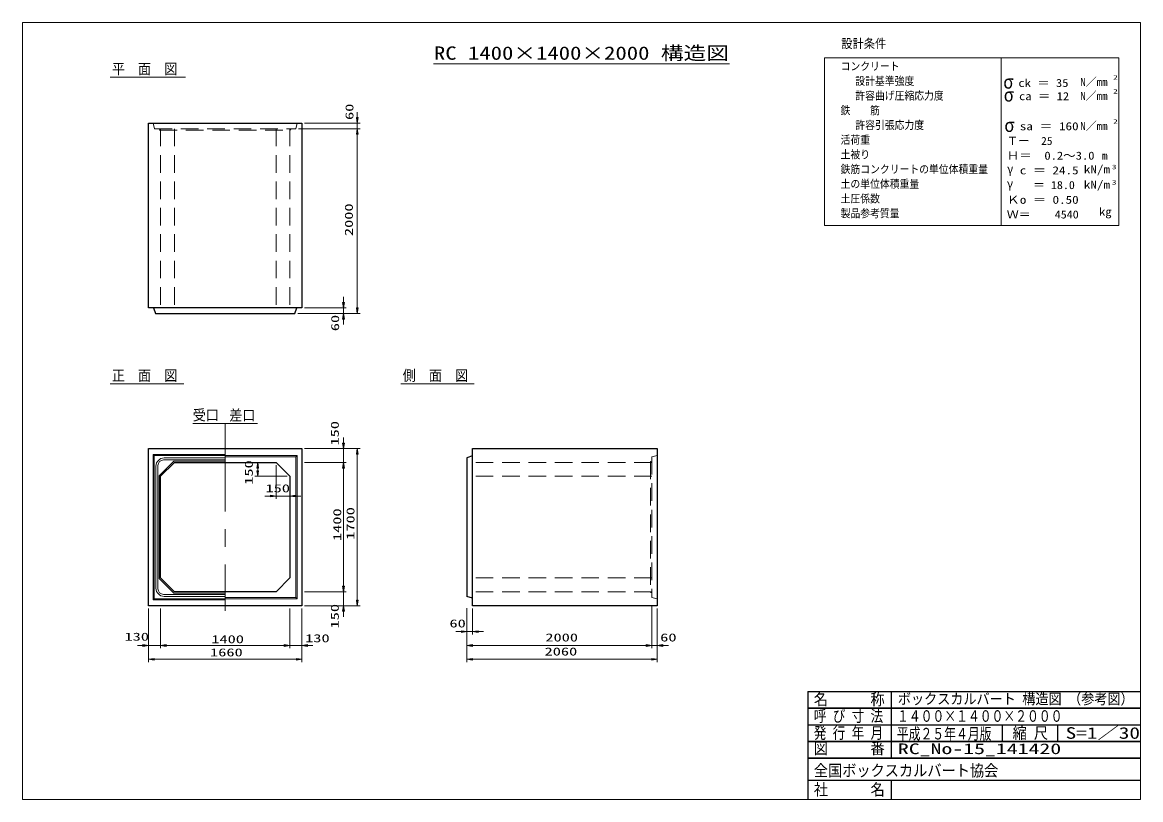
# Model space of a CAD drawing. Units: millimetres on the paper. Extents: x 8 to 412, y 8 to 289.
import ezdxf
from ezdxf.enums import TextEntityAlignment as Align

# ---------------------------------------------------------------- set-up
doc = ezdxf.new("R2010")
doc.units = ezdxf.units.MM
for name, pattern in [('USER1', [9.525, 6.35, -3.175]), ('USER2', [50.8, 31.75, -6.35, 6.35, -6.35]), ('USER3', [1083.763332, 361.244444, -0.01, 361.244444, -0.01, 361.244444, -0.01])]:
    doc.linetypes.add(name, pattern=pattern)
for name, color, linetype, lineweight in [('0_4', 3, 'Continuous', 25), ('BOX', 40, 'Continuous', 13), ('SUNPO', 1, 'USER3', 13), ('TEXT', 2, 'Continuous', 13)]:
    doc.layers.add(name, color=color, linetype=linetype, lineweight=lineweight)
doc.styles.add('ＭＳ ゴシック', font='')
doc.styles.get('ＭＳ ゴシック').set_extended_font_data('MS Gothic')

msp = doc.modelspace()

# ---------------------------------------------------------------- hatches: boundary and pattern name
at = {"layer": 'SUNPO'}
for points in [[(128.814, 254.324), (129.481, 254.324), (129.147, 252.324)], [(128.814, 248.324), (129.481, 248.324), (129.147, 250.324)], [(128.814, 248.324), (129.481, 248.324), (129.147, 250.324)], [(123.814, 187.657), (124.481, 187.657), (124.147, 185.657)], [(128.814, 185.657), (129.481, 185.657), (129.147, 183.657)], [(123.814, 181.657), (124.481, 181.657), (124.147, 183.657)], [(123.814, 136.938), (124.481, 136.938), (124.147, 134.938)], [(128.814, 132.938), (129.481, 132.938), (129.147, 134.938)], [(92.883, 127.938), (93.55, 127.938), (93.216, 129.938)], [(123.814, 127.938), (124.481, 127.938), (124.147, 129.938)], [(123.814, 127.938), (124.481, 127.938), (124.147, 129.938)], [(92.883, 126.938), (93.55, 126.938), (93.216, 124.938)], [(97.814, 118.151), (97.814, 117.485), (99.814, 117.818)], [(106.814, 118.151), (106.814, 117.485), (104.814, 117.818)], [(123.814, 85.272), (124.481, 85.272), (124.147, 83.272)], [(123.814, 85.272), (124.481, 85.272), (124.147, 83.272)], [(123.814, 76.272), (124.481, 76.272), (124.147, 78.272)], [(128.814, 80.272), (129.481, 80.272), (129.147, 78.272)], [(166.681, 69.272), (166.681, 68.605), (168.681, 68.938)], [(172.681, 69.272), (172.681, 68.605), (170.681, 68.938)], [(51.814, 64.272), (51.814, 63.605), (53.814, 63.938)], [(60.147, 64.272), (60.147, 63.605), (58.147, 63.938)], [(60.147, 64.272), (60.147, 63.605), (58.147, 63.938)], [(102.814, 64.272), (102.814, 63.605), (104.814, 63.938)], [(102.814, 64.272), (102.814, 63.605), (104.814, 63.938)], [(111.147, 64.272), (111.147, 63.605), (109.147, 63.938)], [(170.681, 64.272), (170.681, 63.605), (168.681, 63.938)], [(233.347, 64.272), (233.347, 63.605), (235.347, 63.938)], [(233.347, 64.272), (233.347, 63.605), (235.347, 63.938)], [(239.347, 64.272), (239.347, 63.605), (237.347, 63.938)], [(55.814, 59.272), (55.814, 58.605), (53.814, 58.938)], [(107.147, 59.272), (107.147, 58.605), (109.147, 58.938)], [(170.681, 59.272), (170.681, 58.605), (168.681, 58.938)], [(235.347, 59.272), (235.347, 58.605), (237.347, 58.938)]]:
    msp.add_hatch(color=256, dxfattribs=at).paths.add_polyline_path(points)

# ---------------------------------------------------------------- linework, layer by layer
at = {"layer": '0_4', "color": 6, "lineweight": 13}
for p, q in [((411.667, 288.667), (8.333, 288.667)), ((8.333, 288.667), (8.333, 8.333)), ((411.667, 8.333), (411.667, 288.667)), ((297.686, 275.922), (361.347, 275.922)), ((297.686, 215.439), (297.686, 275.922)), ((361.347, 215.439), (361.347, 275.922)), ((361.347, 275.922), (361.347, 215.439)), ((361.347, 275.922), (403.787, 275.922)), ((403.787, 275.922), (403.787, 215.439)), ((361.347, 215.439), (297.686, 215.439)), ((403.787, 215.439), (361.347, 215.439)), ((8.333, 8.333), (411.667, 8.333))]:
    msp.add_line(p, q, dxfattribs=at)
at = {"layer": '0_4'}
for p, q in [((291.667, 47.333), (411.667, 47.333)), ((291.667, 47.333), (291.667, 8.333)), ((321.667, 47.333), (321.667, 23.333)), ((291.667, 41.333), (411.667, 41.333)), ((411.667, 41.333), (291.667, 41.333)), ((291.667, 35.333), (411.667, 35.333)), ((361.667, 35.333), (361.667, 29.333)), ((381.667, 35.333), (381.667, 29.333)), ((291.667, 29.333), (411.667, 29.333)), ((411.667, 29.333), (291.667, 29.333)), ((291.667, 23.333), (411.667, 23.333)), ((411.667, 23.333), (291.667, 23.333)), ((291.667, 15.333), (411.667, 15.333)), ((321.667, 15.333), (321.667, 8.333))]:
    msp.add_line(p, q, dxfattribs=at)
at = {"layer": 'BOX', "color": 6, "lineweight": 25}
for p, q in [((53.814, 185.657), (53.814, 252.324)), ((53.814, 252.324), (109.147, 252.324)), ((109.147, 252.324), (109.147, 185.657)), ((109.147, 185.657), (53.814, 185.657)), ((55.647, 185.657), (56.314, 183.657)), ((106.647, 183.657), (107.314, 185.657)), ((56.314, 183.657), (106.647, 183.657)), ((53.814, 78.272), (53.814, 134.938)), ((53.814, 134.938), (109.147, 134.938)), ((109.147, 134.938), (109.147, 78.272)), ((170.681, 78.272), (170.681, 134.938)), ((170.681, 134.938), (237.347, 134.938)), ((237.347, 134.938), (237.347, 78.272)), ((58.147, 124.938), (63.147, 129.938)), ((63.147, 129.938), (99.814, 129.938)), ((99.814, 129.938), (104.814, 124.938)), ((170.681, 132.272), (168.681, 131.605)), ((168.681, 131.605), (168.681, 81.605)), ((58.147, 88.272), (58.147, 124.938)), ((104.814, 124.938), (104.814, 88.272)), ((63.147, 83.272), (58.147, 88.272)), ((104.814, 88.272), (99.814, 83.272)), ((99.814, 83.272), (63.147, 83.272)), ((170.681, 80.938), (168.681, 81.605)), ((109.147, 78.272), (53.814, 78.272)), ((237.347, 78.272), (170.681, 78.272))]:
    msp.add_line(p, q, dxfattribs=at)
at = {"layer": 'BOX', "color": 2, "linetype": 'USER1'}
for p, q in [((55.481, 252.324), (55.981, 250.324)), ((55.981, 250.324), (106.981, 250.324)), ((57.625, 250.324), (57.801, 249.824)), ((58.147, 250.324), (58.147, 183.657)), ((63.147, 250.324), (63.147, 183.657)), ((99.814, 250.324), (99.814, 183.657)), ((104.814, 250.324), (104.814, 183.657)), ((105.048, 249.824), (105.263, 250.324)), ((107.481, 252.324), (106.981, 250.324)), ((57.801, 249.824), (105.048, 249.824)), ((235.347, 129.938), (168.681, 129.938)), ((235.347, 130.456), (234.847, 130.258)), ((234.847, 130.258), (234.847, 83.045)), ((237.347, 132.438), (235.347, 131.938)), ((235.347, 131.938), (235.347, 81.272)), ((235.347, 124.938), (168.681, 124.938)), ((235.347, 88.272), (168.681, 88.272)), ((235.347, 83.272), (168.681, 83.272)), ((234.847, 83.045), (235.347, 82.868)), ((237.347, 80.772), (235.347, 81.272))]:
    msp.add_line(p, q, dxfattribs=at)
at = {"layer": 'BOX', "color": 2}
msp.add_line((69.814, 143.974), (93.147, 143.974), dxfattribs=at)
at = {"layer": 'BOX', "color": 2, "linetype": 'USER2'}
msp.add_line((81.481, 143.974), (81.481, 76.464), dxfattribs=at)
at = {"layer": 'BOX'}
for p, q in [((55.481, 132.772), (55.814, 132.438)), ((55.481, 80.438), (55.481, 132.772)), ((55.481, 132.772), (81.481, 132.772)), ((81.481, 132.438), (55.814, 132.438)), ((55.814, 132.438), (55.814, 80.772)), ((62.94, 130.438), (57.647, 125.145)), ((59.281, 130.838), (81.481, 130.838)), ((59.481, 131.572), (81.481, 131.572)), ((81.481, 130.438), (62.94, 130.438)), ((81.481, 132.438), (107.481, 132.438)), ((106.981, 131.938), (81.481, 131.938)), ((106.981, 131.938), (107.481, 132.438)), ((106.981, 81.272), (106.981, 131.938)), ((107.481, 132.438), (107.481, 80.772)), ((56.514, 84.605), (56.514, 128.605)), ((57.247, 84.405), (57.247, 128.805)), ((57.647, 125.145), (57.647, 88.064)), ((57.647, 88.064), (62.94, 82.772)), ((55.481, 80.438), (55.814, 80.772)), ((55.814, 80.772), (81.481, 80.772)), ((81.481, 82.372), (59.281, 82.372)), ((81.481, 81.638), (59.481, 81.638)), ((62.94, 82.772), (81.481, 82.772)), ((81.481, 81.272), (106.981, 81.272)), ((107.481, 80.772), (81.481, 80.772)), ((106.981, 81.272), (107.481, 80.772)), ((81.481, 80.438), (55.481, 80.438))]:
    msp.add_line(p, q, dxfattribs=at)
for centre, radius, start, end in [((59.481, 128.605), 2.967, 90, 180), ((59.281, 128.805), 2.033, 90, 180), ((59.481, 84.605), 2.967, 180, 270), ((59.281, 84.405), 2.033, 180, 270)]:
    msp.add_arc(centre, radius, start, end, dxfattribs=at)
at = {"layer": 'SUNPO'}
for p, q in [((129.147, 254.324), (129.147, 256.324)), ((107.981, 250.324), (130.147, 250.324)), ((107.981, 250.324), (130.147, 250.324)), ((110.147, 252.324), (130.147, 252.324)), ((129.147, 250.324), (129.147, 252.324)), ((129.147, 248.324), (129.147, 185.657)), ((129.147, 248.324), (129.147, 246.324)), ((124.147, 187.657), (124.147, 189.657)), ((110.147, 185.657), (125.147, 185.657)), ((124.147, 185.657), (124.147, 183.657)), ((107.647, 183.657), (130.147, 183.657)), ((107.647, 183.657), (125.147, 183.657)), ((124.147, 181.657), (124.147, 179.657)), ((110.147, 134.938), (130.147, 134.938)), ((129.147, 80.272), (129.147, 132.938)), ((53.814, 77.272), (53.814, 57.938)), ((109.147, 77.272), (109.147, 57.938)), ((110.147, 78.272), (130.147, 78.272)), ((168.681, 77.438), (168.681, 62.938)), ((168.681, 77.438), (168.681, 57.938)), ((168.681, 77.438), (168.681, 67.938)), ((170.681, 77.272), (170.681, 67.938)), ((235.347, 77.938), (235.347, 62.938)), ((235.347, 77.938), (235.347, 62.938)), ((237.347, 77.272), (237.347, 57.938)), ((237.347, 77.272), (237.347, 62.938)), ((166.681, 68.938), (164.681, 68.938)), ((168.681, 68.938), (170.681, 68.938)), ((172.681, 68.938), (174.681, 68.938)), ((170.681, 63.938), (233.347, 63.938)), ((233.347, 63.938), (231.347, 63.938)), ((235.347, 63.938), (237.347, 63.938)), ((239.347, 63.938), (241.347, 63.938)), ((55.814, 58.938), (107.147, 58.938)), ((170.681, 58.938), (235.347, 58.938))]:
    msp.add_line(p, q, dxfattribs=at)
at = {"layer": 'SUNPO', "linetype": 'Continuous'}
for p, q in [((124.147, 136.938), (124.147, 138.938)), ((110.147, 134.938), (125.147, 134.938)), ((124.147, 134.938), (124.147, 129.938)), ((98.814, 129.938), (92.216, 129.938)), ((110.147, 129.938), (125.147, 129.938)), ((110.147, 129.938), (125.147, 129.938)), ((93.216, 126.938), (93.216, 127.938)), ((99.814, 128.938), (99.814, 116.818)), ((124.147, 127.938), (124.147, 85.272)), ((124.147, 127.938), (124.147, 125.938)), ((103.814, 124.938), (92.216, 124.938)), ((104.814, 123.938), (104.814, 116.818)), ((97.814, 117.818), (95.814, 117.818)), ((99.814, 117.818), (104.814, 117.818)), ((106.814, 117.818), (108.814, 117.818)), ((124.147, 85.272), (124.147, 87.272)), ((110.147, 83.272), (125.147, 83.272)), ((110.147, 83.272), (125.147, 83.272)), ((124.147, 83.272), (124.147, 78.272)), ((53.814, 77.272), (53.814, 62.938)), ((58.147, 77.272), (58.147, 62.938)), ((58.147, 77.272), (58.147, 62.938)), ((104.814, 77.272), (104.814, 62.938)), ((104.814, 77.272), (104.814, 62.938)), ((109.147, 77.272), (109.147, 62.938)), ((110.147, 78.272), (125.147, 78.272)), ((124.147, 76.272), (124.147, 74.272)), ((51.814, 63.938), (49.814, 63.938)), ((58.147, 63.938), (53.814, 63.938)), ((60.147, 63.938), (62.147, 63.938)), ((102.814, 63.938), (60.147, 63.938)), ((102.814, 63.938), (100.814, 63.938)), ((109.147, 63.938), (104.814, 63.938)), ((111.147, 63.938), (113.147, 63.938))]:
    msp.add_line(p, q, dxfattribs=at)
at = {"layer": 'SUNPO'}
for points in [[(128.814, 254.324), (129.481, 254.324), (129.147, 252.324)], [(128.814, 248.324), (129.481, 248.324), (129.147, 250.324)], [(128.814, 248.324), (129.481, 248.324), (129.147, 250.324)], [(123.814, 187.657), (124.481, 187.657), (124.147, 185.657)], [(128.814, 185.657), (129.481, 185.657), (129.147, 183.657)], [(123.814, 181.657), (124.481, 181.657), (124.147, 183.657)], [(128.814, 132.938), (129.481, 132.938), (129.147, 134.938)], [(128.814, 80.272), (129.481, 80.272), (129.147, 78.272)], [(166.681, 69.272), (166.681, 68.605), (168.681, 68.938)], [(172.681, 69.272), (172.681, 68.605), (170.681, 68.938)], [(170.681, 64.272), (170.681, 63.605), (168.681, 63.938)], [(233.347, 64.272), (233.347, 63.605), (235.347, 63.938)], [(233.347, 64.272), (233.347, 63.605), (235.347, 63.938)], [(239.347, 64.272), (239.347, 63.605), (237.347, 63.938)], [(55.814, 59.272), (55.814, 58.605), (53.814, 58.938)], [(107.147, 59.272), (107.147, 58.605), (109.147, 58.938)], [(170.681, 59.272), (170.681, 58.605), (168.681, 58.938)], [(235.347, 59.272), (235.347, 58.605), (237.347, 58.938)]]:
    msp.add_lwpolyline(points, close=True, dxfattribs=at)
at = {"layer": 'SUNPO', "linetype": 'Continuous'}
for points in [[(123.814, 136.938), (124.481, 136.938), (124.147, 134.938)], [(92.883, 127.938), (93.55, 127.938), (93.216, 129.938)], [(123.814, 127.938), (124.481, 127.938), (124.147, 129.938)], [(123.814, 127.938), (124.481, 127.938), (124.147, 129.938)], [(92.883, 126.938), (93.55, 126.938), (93.216, 124.938)], [(97.814, 118.151), (97.814, 117.485), (99.814, 117.818)], [(106.814, 118.151), (106.814, 117.485), (104.814, 117.818)], [(123.814, 85.272), (124.481, 85.272), (124.147, 83.272)], [(123.814, 85.272), (124.481, 85.272), (124.147, 83.272)], [(123.814, 76.272), (124.481, 76.272), (124.147, 78.272)], [(51.814, 64.272), (51.814, 63.605), (53.814, 63.938)], [(60.147, 64.272), (60.147, 63.605), (58.147, 63.938)], [(60.147, 64.272), (60.147, 63.605), (58.147, 63.938)], [(102.814, 64.272), (102.814, 63.605), (104.814, 63.938)], [(102.814, 64.272), (102.814, 63.605), (104.814, 63.938)], [(111.147, 64.272), (111.147, 63.605), (109.147, 63.938)]]:
    msp.add_lwpolyline(points, close=True, dxfattribs=at)
at = {"layer": 'TEXT', "color": 3}
for p, q in [((156.667, 273.667), (263.333, 273.667)), ((39.973, 268.913), (67.205, 268.913)), ((39.973, 158.355), (66.59, 158.355)), ((144.872, 158.355), (171.334, 158.355))]:
    msp.add_line(p, q, dxfattribs=at)

# ---------------------------------------------------------------- texts
at = {"layer": 'SUNPO', "color": 2, "style": 'ＭＳ ゴシック', "width": 1.5}
for s, p in [('60', (128.601, 253.465)), ('2000', (128.394, 211.591)), ('60', (123.437, 177.288)), ('150', (123.32, 136.05)), ('150', (92.297, 121.892)), ('1400', (124.202, 101.605)), ('1700', (128.986, 102.058)), ('150', (123.32, 70.074))]:
    msp.add_text(s, height=2.886, rotation=90, dxfattribs=at).set_placement(p, align=Align.BOTTOM_LEFT)
for s, p in [('150', (96.02, 118.312)), ('60', (162.375, 69.571)), ('130', (45.164, 64.794)), ('1400', (76.481, 63.883)), ('130', (110.327, 64.228)), ('2000', (196.964, 64.506)), ('60', (238.394, 64.506)), ('1660', (76.034, 59.131)), ('2060', (196.683, 59.441))]:
    msp.add_text(s, height=2.886, dxfattribs=at).set_placement(p, align=Align.BOTTOM_LEFT)
at = {"layer": 'TEXT', "style": 'ＭＳ ゴシック'}
for s, height, width, p in [('設計条件', 3.299, 0.9, (303.718, 278.381)), ('コンクリート', 2.886, 0.9, (303.455, 270.526)), ('平\u3000面\u3000図', 3.848, 0.9, (40.598, 268.798)), ('設計基準強度', 2.886, 0.9, (308.761, 265.221)), ('σ', 4.948, 0.9, (362.124, 263.285)), ('  ck ＝ 35', 2.886, 1.15, (363.051, 264.507)), ('2', 1.649, 1.5, (401.745, 267.504)), ('許容曲げ圧縮応力度', 2.886, 0.9, (308.761, 259.916)), ('σ', 4.948, 0.9, (362.277, 258.615)), ('  ca ＝ 12', 2.886, 1.15, (363.297, 259.737)), ('2', 1.649, 1.5, (401.745, 262.485)), ('鉄\u3000\u3000筋', 2.886, 0.9, (303.455, 254.611)), ('許容引張応力度', 2.886, 0.9, (308.761, 249.306)), ('σ', 4.948, 0.9, (362.507, 247.667)), ('  sa ＝ 160', 2.886, 1.2, (363.373, 248.897)), ('2', 1.649, 1.5, (401.745, 251.589)), ('活荷重', 2.886, 0.9, (303.455, 244.001)), ('Ｔー\u300025', 2.886, 1.05, (363.373, 243.592)), ('土被り', 2.886, 0.9, (303.455, 238.696)), ('Ｈ＝\u30000.2～3.0', 2.886, 1.15, (363.373, 238.287)), ('鉄筋コンクリートの単位体積重量', 2.886, 0.9, (303.455, 233.391)), ('γ', 3.299, 0.9, (363.508, 233.183)), ('  c ＝ 24.5', 2.886, 1.2, (363.373, 232.982)), ('kN/m', 2.886, 1.2, (391.181, 233.362)), ('3', 1.649, 1.5, (401.281, 235.19)), ('土の単位体積重量', 2.886, 0.9, (303.455, 228.086)), ('γ', 3.299, 0.9, (363.443, 227.87)), ('    ＝ 18.0', 2.886, 1.1, (364.175, 227.677)), ('kN/m', 2.886, 1.2, (391.181, 227.812)), ('3', 1.649, 1.5, (401.281, 229.64)), ('土圧係数', 2.886, 0.9, (303.455, 222.781)), ('Ｋo ＝ 0.50', 2.886, 1.2, (363.373, 222.372)), ('   kg', 2.886, 1.15, (389.899, 218.067)), ('製品参考質量', 2.886, 0.9, (303.455, 217.475)), ('Ｗ＝\u3000\u30004540', 2.886, 1.1, (363.373, 217.067)), ('正\u3000面\u3000図', 3.848, 0.9, (40.598, 158.239)), ('側\u3000面\u3000図', 3.848, 0.9, (145.497, 158.239)), ('受口', 3.848, 0.9, (69.774, 143.958)), ('差口', 3.848, 0.9, (82.949, 143.908)), ('名      称', 4.169, 0.9, (293.792, 41.156)), ('ボックスカルバート 構造図 （参考図）', 3.848, 0.9, (324.125, 41.593)), ('呼 び 寸 法', 4.169, 0.8, (293.792, 35.156)), ('１４００×１４００×２０００', 4.169, 0.75, (323.792, 35.156)), ('発 行 年 月', 4.169, 0.8, (293.792, 29.06)), ('平成２５年４月版', 4.169, 0.75, (323.739, 28.78)), ('縮 尺', 4.169, 0.9, (365.492, 29.034)), ('S=1／30', 4.169, 1.35, (384.617, 29.034)), ('図      番', 4.169, 0.9, (293.792, 23.505)), ('RC_No-15_141420', 3.848, 1.5, (324.125, 23.593)), ('全国ボックスカルバート協会', 4.169, 0.9, (293.792, 15.51)), ('社\u3000\u3000\u3000名', 4.169, 0.9, (293.792, 8.656))]:
    msp.add_text(s, height=height, dxfattribs=dict(at, width=width)).set_placement(p, align=Align.BOTTOM_LEFT)
at = {"layer": 'TEXT', "style": 'ＭＳ ゴシック', "width": 1.25}
msp.add_text('RC 1400×1400×2000 構造図', height=4.811, dxfattribs=at).set_placement((210, 273.741), align=Align.BOTTOM_CENTER)
at = {"layer": 'TEXT', "style": 'ＭＳ ゴシック'}
for s, p in [('N／mm', (389.899, 264.878)), ('N／mm', (389.899, 259.86)), ('N／mm', (389.899, 248.963)), ('    m', (389.899, 238.287))]:
    msp.add_text(s, height=2.886, dxfattribs=at).set_placement(p, align=Align.BOTTOM_LEFT)

doc.saveas('drawing.dxf')
